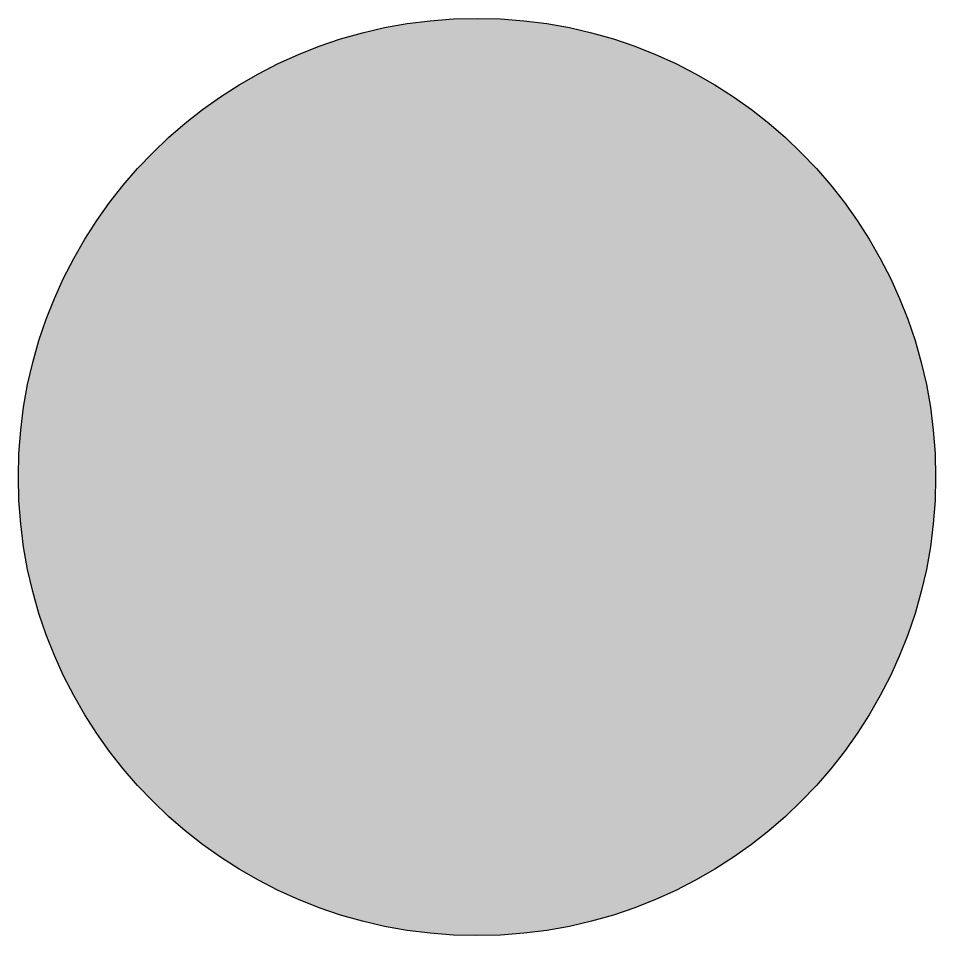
# Model space of a CAD drawing. Header units: millimetres. Extents: x -0.5 to 0.5, y -0.5 to 0.5.
import ezdxf

# ---------------------------------------------------------------- set-up
doc = ezdxf.new("R2010")
doc.units = ezdxf.units.MM
doc.header["$LTSCALE"] = 0.5

msp = doc.modelspace()

# ---------------------------------------------------------------- hatches: boundary and pattern name
msp.add_hatch(color=255).paths.add_polyline_path([(0.5, 0, 1), (-0.5, 0, 1)])

# ---------------------------------------------------------------- linework, layer by layer
msp.add_circle((0, 0), 0.5)

doc.saveas('drawing.dxf')
